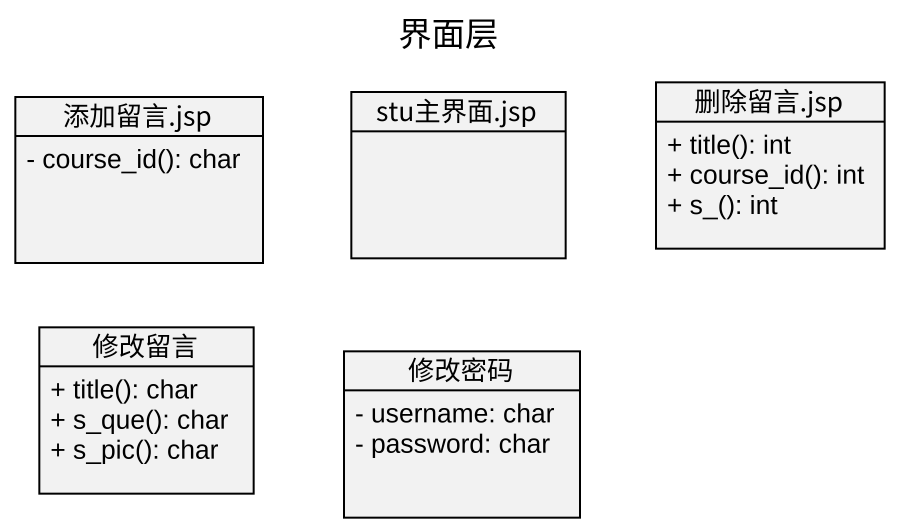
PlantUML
@startuml
title 界面层
hide circle
hide empty members
skinparam classAttributeIconSize 0
class "添加留言.jsp" as 添加留言_jsp {
  - course_id(): char
}
class "stu主界面.jsp" as stu主界面_jsp
class "删除留言.jsp" as 删除留言_jsp {
  + title(): int
  + course_id(): int
  + s_(): int
}
class 修改留言 {
  + title(): char
  + s_que(): char
  + s_pic(): char
}
class 修改密码 {
  - username: char
  - password: char
}
@enduml
